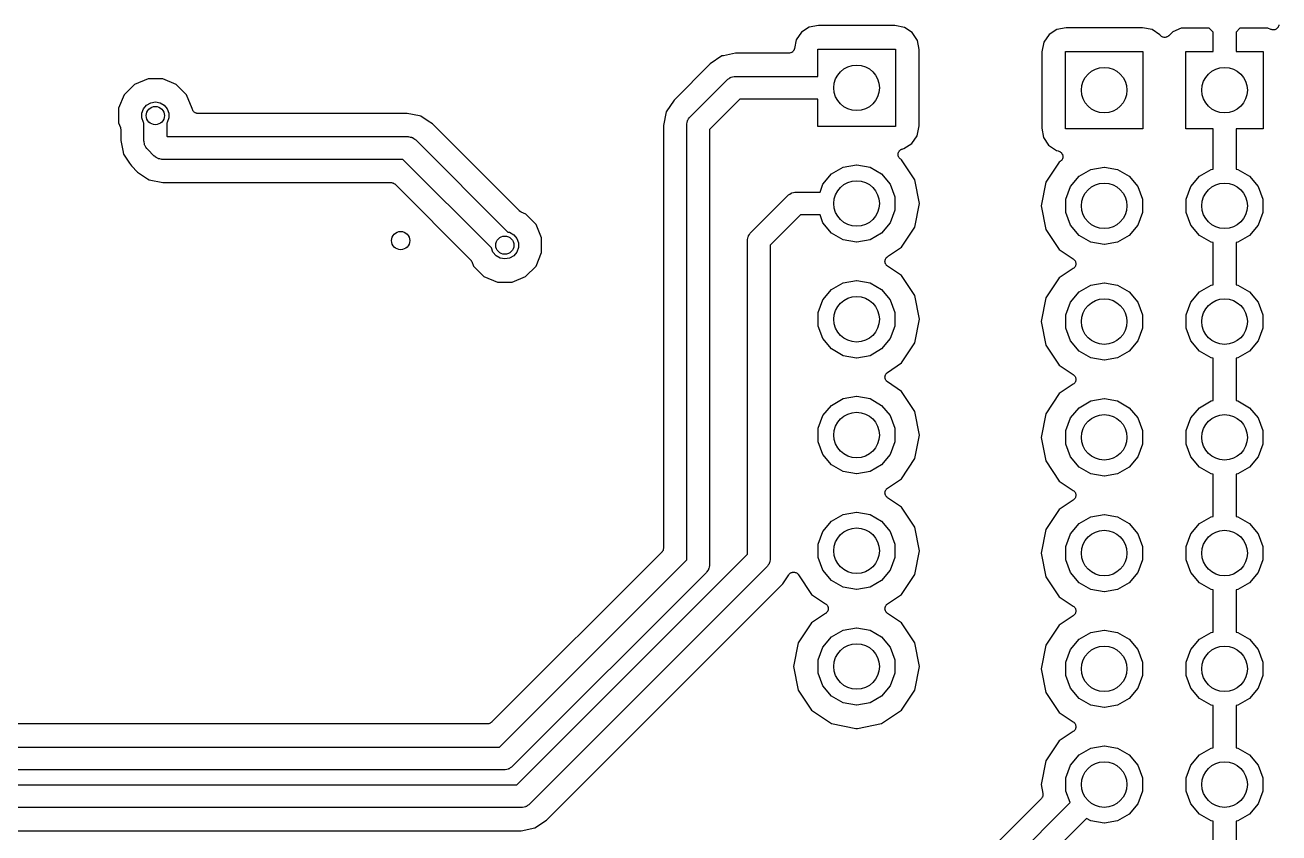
# Model space of a CAD drawing. Extents: x 10 to 287, y -200 to -10.
# Drawn here: x 115.4 to 142.93, y -66.59 to -48.86 of the extents above; entities that cross this region are included whole.
import ezdxf

# ---------------------------------------------------------------- set-up
doc = ezdxf.new("R2010")
doc.units = 0
doc.header["$MEASUREMENT"] = 0
doc.layers.add('BLACK', color=7, linetype='CONTINUOUS')

msp = doc.modelspace()

# ---------------------------------------------------------------- linework, layer by layer
at = {"layer": 'Black'}
for p, q in [((132.617, -48.9083), (132.444, -49.02)), ((132.817, -48.8708), (132.617, -48.9083)), ((134.492, -48.8708), (132.817, -48.8708)), ((134.706, -48.9141), (134.492, -48.8708)), ((134.876, -49.0301), (134.706, -48.9141)), ((138.053, -48.9591), (137.879, -49.0708)), ((138.252, -48.9216), (138.053, -48.9591)), ((139.928, -48.9216), (138.252, -48.9216)), ((140.142, -48.9649), (139.928, -48.9216)), ((140.312, -49.0813), (140.142, -48.9649)), ((140.781, -48.934), (140.594, -49.0113)), ((141.394, -48.934), (140.781, -48.934)), ((141.478, -49.0184), (141.394, -48.934)), ((142.07, -48.934), (141.986, -49.0184)), ((142.683, -48.934), (142.07, -48.934)), ((142.751, -48.9623), (142.683, -48.934)), ((142.765, -48.9653), (142.751, -48.9623)), ((142.778, -48.9701), (142.765, -48.9653)), ((142.786, -48.9701), (142.778, -48.9701)), ((142.794, -48.9719), (142.786, -48.9701)), ((142.808, -48.9701), (142.794, -48.9719)), ((142.822, -48.9701), (142.808, -48.9701)), ((142.83, -48.9672), (142.822, -48.9701)), ((142.838, -48.9661), (142.83, -48.9672)), ((142.85, -48.9597), (142.838, -48.9661)), ((142.863, -48.955), (142.85, -48.9597)), ((142.87, -48.9496), (142.863, -48.955)), ((142.877, -48.9457), (142.87, -48.9496)), ((142.887, -48.9355), (142.877, -48.9457)), ((142.897, -48.9266), (142.887, -48.9355)), ((142.901, -48.9194), (142.897, -48.9266)), ((142.907, -48.9132), (142.901, -48.9194)), ((142.912, -48.9004), (142.907, -48.9132)), ((142.919, -48.8884), (142.912, -48.9004)), ((142.921, -48.8802), (142.919, -48.8884)), ((142.924, -48.8725), (142.921, -48.8802)), ((142.925, -48.8586), (142.924, -48.8725)), ((132.328, -49.1897), (132.289, -49.3814)), ((132.444, -49.02), (132.328, -49.1897)), ((134.988, -49.2037), (134.876, -49.0301)), ((135.025, -49.403), (134.988, -49.2037)), ((137.763, -49.2405), (137.72, -49.4547)), ((137.879, -49.0708), (137.763, -49.2405)), ((140.313, -49.0822), (140.312, -49.0813)), ((140.326, -49.0961), (140.313, -49.0822)), ((140.34, -49.1105), (140.326, -49.0961)), ((140.342, -49.1116), (140.34, -49.1105)), ((140.344, -49.1134), (140.342, -49.1116)), ((140.362, -49.1217), (140.344, -49.1134)), ((140.379, -49.1307), (140.362, -49.1217)), ((140.381, -49.131), (140.379, -49.1307)), ((140.384, -49.132), (140.381, -49.131)), ((140.403, -49.1338), (140.384, -49.132)), ((140.423, -49.1362), (140.403, -49.1338)), ((140.425, -49.1357), (140.423, -49.1362)), ((140.428, -49.1359), (140.425, -49.1357)), ((140.447, -49.1308), (140.428, -49.1359)), ((140.466, -49.1265), (140.447, -49.1308)), ((140.468, -49.1251), (140.466, -49.1265)), ((140.47, -49.1245), (140.468, -49.1251)), ((140.486, -49.1132), (140.47, -49.1245)), ((140.503, -49.1026), (140.486, -49.1132)), ((140.504, -49.1006), (140.503, -49.1026)), ((140.506, -49.0992), (140.504, -49.1006)), ((140.594, -49.0113), (140.506, -49.0992)), ((141.478, -49.442), (141.478, -49.0184)), ((141.986, -49.0184), (141.986, -49.442)), ((130.73, -49.5369), (130.699, -49.5432)), ((131, -49.4832), (130.73, -49.5369)), ((130.73, -49.5369), (130.73, -49.5369)), ((132.164, -49.4832), (131, -49.4832)), ((132.185, -49.4796), (132.164, -49.4832)), ((132.205, -49.4766), (132.185, -49.4796)), ((132.206, -49.4758), (132.205, -49.4766)), ((132.208, -49.4755), (132.206, -49.4758)), ((132.226, -49.4653), (132.208, -49.4755)), ((132.244, -49.4555), (132.226, -49.4653)), ((132.245, -49.4543), (132.244, -49.4555)), ((132.246, -49.4535), (132.245, -49.4543)), ((132.259, -49.4378), (132.246, -49.4535)), ((132.273, -49.4225), (132.259, -49.4378)), ((132.274, -49.4197), (132.273, -49.4209)), ((132.273, -49.4209), (132.273, -49.4225)), ((132.281, -49.4005), (132.274, -49.4197)), ((132.289, -49.3814), (132.281, -49.4005)), ((132.805, -49.9912), (132.805, -49.3912)), ((132.805, -49.3912), (134.505, -49.3912)), ((134.505, -49.3912), (134.505, -51.0912)), ((135.025, -51.0785), (135.025, -49.403)), ((137.72, -49.4547), (137.72, -51.1302)), ((138.24, -51.142), (138.24, -49.442)), ((138.24, -49.442), (139.94, -49.442)), ((139.94, -49.442), (139.94, -51.142)), ((140.882, -51.142), (140.882, -49.442)), ((140.882, -49.442), (141.478, -49.442)), ((141.986, -49.442), (142.582, -49.442)), ((142.582, -49.442), (142.582, -51.142)), ((130.443, -49.7141), (129.648, -50.5092)), ((130.699, -49.5432), (130.443, -49.7141)), ((118.102, -50.0427), (117.805, -50.1654)), ((118.424, -50.0429), (118.102, -50.0427)), ((118.721, -50.1662), (118.424, -50.0429)), ((129.998, -50.8772), (130.811, -50.0644)), ((130.811, -50.0644), (130.82, -50.0581)), ((130.82, -50.0581), (130.827, -50.0497)), ((130.827, -50.0497), (130.855, -50.0334)), ((130.855, -50.0334), (130.882, -50.0146)), ((130.882, -50.0146), (130.893, -50.0118)), ((130.893, -50.0118), (130.902, -50.0063)), ((130.902, -50.0063), (130.934, -50.0006)), ((130.934, -50.0006), (130.966, -49.9922)), ((130.966, -49.9922), (130.977, -49.9931)), ((130.977, -49.9931), (130.988, -49.9912)), ((130.988, -49.9912), (132.805, -49.9912)), ((117.805, -50.1654), (117.578, -50.3925)), ((118.948, -50.3937), (118.721, -50.1662)), ((117.578, -50.3925), (117.455, -50.6894)), ((118.002, -50.7002), (118.069, -50.6201)), ((118.069, -50.6201), (118.159, -50.5678)), ((118.159, -50.5678), (118.262, -50.5497)), ((118.262, -50.5497), (118.365, -50.5678)), ((118.365, -50.5678), (118.456, -50.6201)), ((118.456, -50.6201), (118.523, -50.7002)), ((119.072, -50.6955), (118.948, -50.3937)), ((129.648, -50.5092), (129.477, -50.7649)), ((131.091, -50.4912), (130.425, -51.1576)), ((132.805, -50.4912), (131.091, -50.4912)), ((132.805, -51.0912), (132.805, -50.4912)), ((117.455, -50.6894), (117.454, -51.0108)), ((117.966, -50.7985), (118.002, -50.7002)), ((117.966, -50.9031), (117.966, -50.7985)), ((118.002, -51.0014), (117.966, -50.9031)), ((118.523, -50.7002), (118.559, -50.7985)), ((118.559, -50.9031), (118.523, -51.0014)), ((118.559, -50.7985), (118.559, -50.9031)), ((119.072, -50.6991), (119.072, -50.6955)), ((119.076, -50.7094), (119.072, -50.6991)), ((119.078, -50.7203), (119.076, -50.7094)), ((119.084, -50.73), (119.078, -50.7203)), ((119.088, -50.7405), (119.084, -50.73)), ((119.095, -50.749), (119.088, -50.7405)), ((119.1, -50.7585), (119.095, -50.749)), ((119.109, -50.7657), (119.1, -50.7585)), ((119.116, -50.7743), (119.109, -50.7657)), ((119.125, -50.7798), (119.116, -50.7743)), ((119.134, -50.7869), (119.125, -50.7798)), ((119.144, -50.7908), (119.134, -50.7869)), ((119.154, -50.7963), (119.144, -50.7908)), ((119.165, -50.7983), (119.154, -50.7963)), ((119.175, -50.8021), (119.165, -50.7983)), ((119.187, -50.8021), (119.175, -50.8021)), ((119.198, -50.804), (119.187, -50.8021)), ((123.787, -50.804), (119.198, -50.804)), ((124.057, -50.8577), (123.787, -50.804)), ((124.089, -50.864), (124.057, -50.8577)), ((124.057, -50.8577), (124.057, -50.8577)), ((124.251, -50.9726), (124.089, -50.864)), ((129.477, -50.7649), (129.417, -51.0665)), ((129.967, -50.9216), (129.983, -50.8933)), ((129.983, -50.8933), (129.992, -50.8862)), ((129.992, -50.8862), (129.998, -50.8772)), ((117.454, -51.0108), (117.495, -51.1089)), ((117.495, -51.1089), (117.495, -51.1116)), ((117.495, -51.1116), (117.497, -51.1139)), ((117.497, -51.1139), (117.5, -51.133)), ((117.5, -51.133), (117.504, -51.1519)), ((117.504, -51.1519), (117.504, -51.1547)), ((117.504, -51.1547), (117.504, -51.1574)), ((117.504, -51.1574), (117.504, -51.3971)), ((118.012, -51.0142), (118.002, -51.0014)), ((118.012, -51.4096), (118.012, -51.0142)), ((118.523, -51.0014), (118.512, -51.0142)), ((118.512, -51.0142), (118.512, -51.306)), ((124.344, -51.0349), (124.251, -50.9726)), ((126.252, -52.9428), (124.344, -51.0349)), ((129.417, -51.0665), (129.417, -60.3394)), ((129.925, -51.054), (129.927, -51.0432)), ((129.925, -60.6024), (129.925, -51.054)), ((129.926, -51.0322), (129.934, -51.0007)), ((129.927, -51.0432), (129.926, -51.0322)), ((129.934, -51.0007), (129.94, -50.9685)), ((129.94, -50.9685), (129.946, -50.959)), ((129.946, -50.959), (129.948, -50.9483)), ((129.948, -50.9483), (129.967, -50.9216)), ((130.425, -51.1576), (130.425, -60.706)), ((134.505, -51.0912), (132.805, -51.0912)), ((134.982, -51.2927), (135.025, -51.0785)), ((137.72, -51.1302), (137.757, -51.3295)), ((139.94, -51.142), (138.24, -51.142)), ((141.478, -51.142), (140.882, -51.142)), ((141.478, -52.0262), (141.478, -51.142)), ((142.582, -51.142), (141.986, -51.142)), ((141.986, -51.142), (141.986, -52.0262)), ((117.504, -51.3971), (117.548, -51.6182)), ((118.014, -51.4204), (118.012, -51.4096)), ((118.013, -51.4314), (118.014, -51.4204)), ((118.022, -51.4629), (118.013, -51.4314)), ((118.027, -51.4951), (118.022, -51.4629)), ((118.512, -51.306), (118.518, -51.312)), ((118.518, -51.312), (123.8, -51.312)), ((123.8, -51.312), (123.81, -51.3139)), ((123.81, -51.3139), (123.821, -51.313)), ((123.821, -51.313), (123.853, -51.3214)), ((123.853, -51.3214), (123.885, -51.3271)), ((123.885, -51.3271), (123.895, -51.3326)), ((123.895, -51.3326), (123.905, -51.3354)), ((123.905, -51.3354), (123.932, -51.3542)), ((123.932, -51.3542), (123.96, -51.3705)), ((123.96, -51.3705), (123.967, -51.3789)), ((123.967, -51.3789), (123.976, -51.3852)), ((123.976, -51.3852), (125.997, -53.4057)), ((134.692, -51.5741), (134.866, -51.4624)), ((134.866, -51.4624), (134.982, -51.2927)), ((137.757, -51.3295), (137.869, -51.5031)), ((117.548, -51.6182), (117.548, -51.6182)), ((117.548, -51.6182), (117.564, -51.6987)), ((117.564, -51.6987), (117.694, -51.893)), ((118.033, -51.5046), (118.027, -51.4951)), ((118.036, -51.5153), (118.033, -51.5046)), ((118.055, -51.542), (118.036, -51.5153)), ((118.071, -51.5703), (118.055, -51.542)), ((118.079, -51.5774), (118.071, -51.5703)), ((118.086, -51.5864), (118.079, -51.5774)), ((118.238, -51.7388), (118.086, -51.5864)), ((118.247, -51.7451), (118.238, -51.7388)), ((134.565, -51.7048), (134.566, -51.6999)), ((134.569, -51.7217), (134.565, -51.7048)), ((134.566, -51.695), (134.57, -51.6783)), ((134.566, -51.6999), (134.566, -51.695)), ((134.57, -51.7389), (134.569, -51.7217)), ((134.57, -51.6783), (134.573, -51.6613)), ((134.573, -51.7433), (134.57, -51.7389)), ((134.573, -51.6613), (134.575, -51.657)), ((134.575, -51.657), (134.576, -51.6522)), ((134.576, -51.6522), (134.586, -51.6379)), ((134.586, -51.6379), (134.594, -51.6228)), ((134.594, -51.6228), (134.598, -51.6196)), ((134.598, -51.6196), (134.601, -51.6155)), ((134.601, -51.6155), (134.615, -51.6053)), ((134.615, -51.6053), (134.628, -51.5941)), ((134.628, -51.5941), (134.632, -51.5924)), ((134.632, -51.5924), (134.636, -51.5894)), ((134.636, -51.5894), (134.653, -51.5846)), ((134.653, -51.5846), (134.669, -51.5785)), ((134.669, -51.5785), (134.692, -51.5741)), ((137.869, -51.5031), (138.039, -51.6191)), ((138.039, -51.6191), (138.081, -51.6276)), ((138.081, -51.6276), (138.096, -51.6336)), ((138.096, -51.6336), (138.112, -51.6382)), ((138.112, -51.6382), (138.117, -51.6416)), ((138.117, -51.6416), (138.122, -51.6437)), ((138.122, -51.6437), (138.134, -51.6546)), ((138.134, -51.6546), (138.148, -51.6643)), ((138.148, -51.6643), (138.151, -51.6691)), ((138.151, -51.6691), (138.155, -51.6729)), ((138.155, -51.6729), (138.163, -51.6873)), ((138.163, -51.6873), (138.172, -51.7009)), ((138.172, -51.7009), (138.174, -51.7066)), ((138.174, -51.7066), (138.176, -51.7117)), ((138.176, -51.7117), (138.179, -51.7279)), ((138.179, -51.7279), (138.183, -51.7438)), ((117.694, -51.893), (117.735, -51.9544)), ((117.735, -51.9544), (117.87, -52.0891)), ((118.254, -51.7535), (118.247, -51.7451)), ((118.282, -51.7698), (118.254, -51.7535)), ((118.309, -51.7886), (118.282, -51.7698)), ((118.32, -51.7914), (118.309, -51.7886)), ((118.329, -51.7969), (118.32, -51.7914)), ((118.361, -51.8026), (118.329, -51.7969)), ((118.393, -51.811), (118.361, -51.8026)), ((118.404, -51.8101), (118.393, -51.811)), ((118.415, -51.812), (118.404, -51.8101)), ((123.696, -51.812), (118.415, -51.812)), ((125.639, -53.7553), (123.696, -51.812)), ((133.105, -52.1301), (133.361, -51.9825)), ((133.361, -51.9825), (133.652, -51.9312)), ((133.652, -51.9312), (133.658, -51.9312)), ((133.658, -51.9312), (133.949, -51.9825)), ((133.949, -51.9825), (134.204, -52.1301)), ((134.574, -51.7481), (134.573, -51.7433)), ((134.582, -51.763), (134.574, -51.7481)), ((134.59, -51.7784), (134.582, -51.763)), ((134.593, -51.7819), (134.59, -51.7784)), ((134.596, -51.7861), (134.593, -51.7819)), ((134.609, -51.797), (134.596, -51.7861)), ((134.622, -51.8089), (134.609, -51.797)), ((134.642, -51.8227), (134.622, -51.8089)), ((134.936, -52.2625), (134.642, -51.8227)), ((138.103, -51.8735), (137.809, -52.3133)), ((138.126, -51.8577), (138.103, -51.8735)), ((138.138, -51.8464), (138.126, -51.8577)), ((138.151, -51.8362), (138.138, -51.8464)), ((138.154, -51.8312), (138.151, -51.8362)), ((138.158, -51.8272), (138.154, -51.8312)), ((138.166, -51.8125), (138.158, -51.8272)), ((138.174, -51.7985), (138.166, -51.8125)), ((138.175, -51.7928), (138.174, -51.7985)), ((138.178, -51.7876), (138.175, -51.7928)), ((138.18, -51.7713), (138.178, -51.7876)), ((138.183, -51.7553), (138.18, -51.7713)), ((138.183, -51.7438), (138.182, -51.7496)), ((138.182, -51.7496), (138.183, -51.7553)), ((138.796, -52.0333), (139.087, -51.982)), ((139.087, -51.982), (139.094, -51.982)), ((139.094, -51.982), (139.384, -52.0333)), ((117.87, -52.0891), (118.089, -52.2357)), ((118.089, -52.2357), (118.126, -52.26)), ((118.126, -52.26), (118.427, -52.32)), ((132.915, -52.3562), (133.105, -52.1301)), ((134.204, -52.1301), (134.394, -52.3562)), ((135.039, -52.7812), (134.936, -52.2625)), ((138.351, -52.407), (138.541, -52.1809)), ((138.541, -52.1809), (138.796, -52.0333)), ((139.384, -52.0333), (139.64, -52.1809)), ((139.64, -52.1809), (139.83, -52.407)), ((140.993, -52.407), (141.182, -52.1809)), ((141.182, -52.1809), (141.438, -52.0333)), ((141.438, -52.0333), (141.478, -52.0262)), ((141.986, -52.0262), (142.026, -52.0333)), ((142.026, -52.0333), (142.282, -52.1809)), ((142.282, -52.1809), (142.471, -52.407)), ((118.427, -52.32), (123.433, -52.32)), ((123.433, -52.32), (123.439, -52.321)), ((123.439, -52.321), (123.444, -52.3205)), ((123.444, -52.3205), (123.46, -52.3248)), ((123.46, -52.3248), (123.476, -52.3277)), ((123.476, -52.3277), (123.481, -52.3305)), ((123.481, -52.3305), (123.487, -52.3319)), ((123.487, -52.3319), (123.5, -52.3414)), ((123.5, -52.3414), (123.515, -52.3497)), ((123.515, -52.3497), (123.518, -52.354)), ((123.518, -52.354), (123.523, -52.3572)), ((123.523, -52.3572), (125.18, -54.0146)), ((132.189, -52.5734), (132.216, -52.5546)), ((132.216, -52.5546), (132.226, -52.5518)), ((132.226, -52.5518), (132.236, -52.5463)), ((132.236, -52.5463), (132.268, -52.5406)), ((132.268, -52.5406), (132.3, -52.5322)), ((132.3, -52.5322), (132.31, -52.5331)), ((132.31, -52.5331), (132.321, -52.5312)), ((132.321, -52.5312), (132.852, -52.5312)), ((132.852, -52.5312), (132.915, -52.3562)), ((134.394, -52.3562), (134.495, -52.6336)), ((137.809, -52.3133), (137.706, -52.832)), ((138.25, -52.6844), (138.351, -52.407)), ((139.83, -52.407), (139.931, -52.6844)), ((140.892, -52.6844), (140.993, -52.407)), ((142.471, -52.407), (142.572, -52.6844)), ((131.332, -53.4172), (132.145, -52.6044)), ((132.145, -52.6044), (132.154, -52.5981)), ((132.154, -52.5981), (132.161, -52.5897)), ((132.161, -52.5897), (132.189, -52.5734)), ((134.495, -52.6336), (134.495, -52.9288)), ((134.936, -53.2999), (135.039, -52.7812)), ((137.706, -52.832), (137.809, -53.3507)), ((138.25, -52.9796), (138.25, -52.6844)), ((139.931, -52.6844), (139.931, -52.9796)), ((140.892, -52.9796), (140.892, -52.6844)), ((142.572, -52.6844), (142.572, -52.9796)), ((126.255, -52.9444), (126.252, -52.9428)), ((126.256, -52.9466), (126.255, -52.9444)), ((126.273, -52.957), (126.256, -52.9466)), ((126.289, -52.9681), (126.273, -52.957)), ((126.291, -52.9688), (126.289, -52.9681)), ((126.294, -52.9703), (126.291, -52.9688)), ((126.391, -53.011), (126.294, -52.9703)), ((126.619, -53.2385), (126.391, -53.011)), ((132.425, -53.0312), (131.758, -53.6976)), ((132.852, -53.0312), (132.425, -53.0312)), ((132.915, -53.2062), (132.852, -53.0312)), ((134.495, -52.9288), (134.394, -53.2062)), ((138.351, -53.257), (138.25, -52.9796)), ((139.931, -52.9796), (139.83, -53.257)), ((140.993, -53.257), (140.892, -52.9796)), ((142.572, -52.9796), (142.471, -53.257)), ((126.741, -53.5356), (126.619, -53.2385)), ((133.105, -53.4323), (132.915, -53.2062)), ((134.394, -53.2062), (134.204, -53.4323)), ((134.642, -53.7397), (134.936, -53.2999)), ((137.809, -53.3507), (138.103, -53.7905)), ((138.541, -53.4831), (138.351, -53.257)), ((139.83, -53.257), (139.64, -53.4831)), ((141.182, -53.4831), (140.993, -53.257)), ((142.471, -53.257), (142.282, -53.4831)), ((125.997, -53.4057), (126.036, -53.4126)), ((126.036, -53.4126), (126.127, -53.4649)), ((126.127, -53.4649), (126.194, -53.545)), ((126.194, -53.545), (126.23, -53.6433)), ((126.23, -53.6433), (126.23, -53.7479)), ((126.741, -53.857), (126.741, -53.5356)), ((131.258, -53.594), (131.26, -53.5832)), ((131.258, -60.4754), (131.258, -53.594)), ((131.259, -53.5722), (131.268, -53.5407)), ((131.26, -53.5832), (131.259, -53.5722)), ((131.268, -53.5407), (131.274, -53.5085)), ((131.274, -53.5085), (131.279, -53.499)), ((131.279, -53.499), (131.282, -53.4883)), ((131.282, -53.4883), (131.301, -53.4616)), ((131.301, -53.4616), (131.317, -53.4333)), ((131.317, -53.4333), (131.325, -53.4262)), ((131.325, -53.4262), (131.332, -53.4172)), ((133.361, -53.5799), (133.105, -53.4323)), ((133.652, -53.6312), (133.361, -53.5799)), ((133.658, -53.6312), (133.652, -53.6312)), ((133.949, -53.5799), (133.658, -53.6312)), ((134.204, -53.4323), (133.949, -53.5799)), ((138.796, -53.6307), (138.541, -53.4831)), ((139.087, -53.682), (138.796, -53.6307)), ((139.384, -53.6307), (139.094, -53.682)), ((139.64, -53.4831), (139.384, -53.6307)), ((141.438, -53.6307), (141.182, -53.4831)), ((141.478, -53.6378), (141.438, -53.6307)), ((141.478, -54.5662), (141.478, -53.6378)), ((142.026, -53.6307), (141.986, -53.6378)), ((141.986, -53.6378), (141.986, -54.5662)), ((142.282, -53.4831), (142.026, -53.6307)), ((125.672, -53.8462), (125.639, -53.7553)), ((125.74, -53.9263), (125.672, -53.8462)), ((125.83, -53.9786), (125.74, -53.9263)), ((126.127, -53.9263), (126.036, -53.9786)), ((126.194, -53.8462), (126.127, -53.9263)), ((126.23, -53.7479), (126.194, -53.8462)), ((126.618, -54.1539), (126.741, -53.857)), ((131.758, -53.6976), (131.758, -60.579)), ((134.334, -53.9456), (134.642, -53.7397)), ((138.103, -53.7905), (138.411, -53.9964)), ((139.094, -53.682), (139.087, -53.682)), ((125.18, -54.0146), (125.182, -54.017)), ((125.182, -54.017), (125.184, -54.0187)), ((125.184, -54.0187), (125.195, -54.035)), ((125.195, -54.035), (125.206, -54.0508)), ((125.206, -54.0508), (125.206, -54.0535)), ((125.206, -54.0535), (125.208, -54.0559)), ((125.208, -54.0559), (125.248, -54.1527)), ((125.248, -54.1527), (125.475, -54.3802)), ((125.933, -53.9967), (125.83, -53.9786)), ((126.036, -53.9786), (125.933, -53.9967)), ((126.39, -54.381), (126.618, -54.1539)), ((134.278, -54.0429), (134.281, -54.0294)), ((134.279, -54.0512), (134.278, -54.0429)), ((134.278, -54.0595), (134.279, -54.0512)), ((134.281, -54.073), (134.278, -54.0595)), ((134.281, -54.0294), (134.283, -54.0157)), ((134.283, -54.0867), (134.281, -54.073)), ((134.283, -54.0157), (134.287, -54.0082)), ((134.287, -54.0942), (134.283, -54.0867)), ((134.287, -54.0082), (134.289, -54.0001)), ((134.289, -54.1023), (134.287, -54.0942)), ((134.289, -54.0001), (134.296, -53.9885)), ((134.296, -54.1139), (134.289, -54.1023)), ((134.296, -53.9885), (134.302, -53.9761)), ((134.302, -54.1263), (134.296, -54.1139)), ((134.302, -53.9761), (134.308, -53.9703)), ((134.308, -54.1321), (134.302, -54.1263)), ((134.308, -53.9703), (134.313, -53.9634)), ((134.313, -54.139), (134.308, -54.1321)), ((134.313, -53.9634), (134.324, -53.9552)), ((134.324, -54.1472), (134.313, -54.139)), ((134.324, -53.9552), (134.334, -53.9456)), ((134.334, -54.1568), (134.324, -54.1472)), ((134.642, -54.3627), (134.334, -54.1568)), ((138.411, -54.2076), (138.103, -54.4135)), ((138.411, -53.9964), (138.421, -54.006)), ((138.421, -54.198), (138.411, -54.2076)), ((138.421, -54.006), (138.432, -54.0142)), ((138.432, -54.1898), (138.421, -54.198)), ((138.432, -54.0142), (138.437, -54.0211)), ((138.437, -54.1829), (138.432, -54.1898)), ((138.437, -54.0211), (138.443, -54.0269)), ((138.443, -54.1771), (138.437, -54.1829)), ((138.443, -54.0269), (138.449, -54.0393)), ((138.449, -54.1647), (138.443, -54.1771)), ((138.449, -54.0393), (138.457, -54.0509)), ((138.457, -54.1531), (138.449, -54.1647)), ((138.457, -54.0509), (138.459, -54.059)), ((138.459, -54.145), (138.457, -54.1531)), ((138.459, -54.059), (138.462, -54.0665)), ((138.462, -54.1375), (138.459, -54.145)), ((138.462, -54.0665), (138.464, -54.0802)), ((138.464, -54.1238), (138.462, -54.1375)), ((138.464, -54.0802), (138.467, -54.0937)), ((138.467, -54.1103), (138.464, -54.1238)), ((138.467, -54.0937), (138.466, -54.102)), ((138.466, -54.102), (138.467, -54.1103)), ((125.475, -54.3802), (125.772, -54.5035)), ((126.093, -54.5037), (126.39, -54.381)), ((133.361, -54.5225), (133.652, -54.4712)), ((133.652, -54.4712), (133.658, -54.4712)), ((133.658, -54.4712), (133.949, -54.5225)), ((134.936, -54.8025), (134.642, -54.3627)), ((138.103, -54.4135), (137.809, -54.8533)), ((125.772, -54.5035), (126.093, -54.5037)), ((132.915, -54.8962), (133.105, -54.6701)), ((133.105, -54.6701), (133.361, -54.5225)), ((133.949, -54.5225), (134.204, -54.6701)), ((134.204, -54.6701), (134.394, -54.8962)), ((138.351, -54.947), (138.541, -54.7209)), ((138.541, -54.7209), (138.796, -54.5733)), ((138.796, -54.5733), (139.087, -54.522)), ((139.087, -54.522), (139.094, -54.522)), ((139.094, -54.522), (139.384, -54.5733)), ((139.384, -54.5733), (139.64, -54.7209)), ((139.64, -54.7209), (139.83, -54.947)), ((140.993, -54.947), (141.182, -54.7209)), ((141.182, -54.7209), (141.438, -54.5733)), ((141.438, -54.5733), (141.478, -54.5662)), ((141.986, -54.5662), (142.026, -54.5733)), ((142.026, -54.5733), (142.282, -54.7209)), ((142.282, -54.7209), (142.471, -54.947)), ((132.814, -55.1736), (132.915, -54.8962)), ((134.394, -54.8962), (134.495, -55.1736)), ((135.039, -55.3212), (134.936, -54.8025)), ((137.809, -54.8533), (137.706, -55.372)), ((138.25, -55.2244), (138.351, -54.947)), ((139.83, -54.947), (139.931, -55.2244)), ((140.892, -55.2244), (140.993, -54.947)), ((142.471, -54.947), (142.572, -55.2244)), ((132.814, -55.4688), (132.814, -55.1736)), ((134.495, -55.1736), (134.495, -55.4688)), ((134.936, -55.8399), (135.039, -55.3212)), ((138.25, -55.5196), (138.25, -55.2244)), ((139.931, -55.2244), (139.931, -55.5196)), ((140.892, -55.5196), (140.892, -55.2244)), ((142.572, -55.2244), (142.572, -55.5196)), ((132.915, -55.7462), (132.814, -55.4688)), ((134.495, -55.4688), (134.394, -55.7462)), ((137.706, -55.372), (137.809, -55.8907)), ((138.351, -55.797), (138.25, -55.5196)), ((139.931, -55.5196), (139.83, -55.797)), ((140.993, -55.797), (140.892, -55.5196)), ((142.572, -55.5196), (142.471, -55.797)), ((133.105, -55.9723), (132.915, -55.7462)), ((134.394, -55.7462), (134.204, -55.9723)), ((134.642, -56.2797), (134.936, -55.8399)), ((138.541, -56.0231), (138.351, -55.797)), ((139.83, -55.797), (139.64, -56.0231)), ((141.182, -56.0231), (140.993, -55.797)), ((142.471, -55.797), (142.282, -56.0231)), ((133.361, -56.1199), (133.105, -55.9723)), ((133.652, -56.1712), (133.361, -56.1199)), ((133.949, -56.1199), (133.658, -56.1712)), ((134.204, -55.9723), (133.949, -56.1199)), ((137.809, -55.8907), (138.103, -56.3305)), ((138.796, -56.1707), (138.541, -56.0231)), ((139.64, -56.0231), (139.384, -56.1707)), ((141.438, -56.1707), (141.182, -56.0231)), ((142.282, -56.0231), (142.026, -56.1707)), ((133.658, -56.1712), (133.652, -56.1712)), ((134.334, -56.4856), (134.642, -56.2797)), ((138.103, -56.3305), (138.411, -56.5364)), ((139.087, -56.222), (138.796, -56.1707)), ((139.094, -56.222), (139.087, -56.222)), ((139.384, -56.1707), (139.094, -56.222)), ((141.478, -56.1778), (141.438, -56.1707)), ((141.478, -57.1062), (141.478, -56.1778)), ((142.026, -56.1707), (141.986, -56.1778)), ((141.986, -56.1778), (141.986, -57.1062)), ((134.278, -56.5829), (134.281, -56.5694)), ((134.279, -56.5912), (134.278, -56.5829)), ((134.278, -56.5995), (134.279, -56.5912)), ((134.281, -56.613), (134.278, -56.5995)), ((134.281, -56.5694), (134.283, -56.5557)), ((134.283, -56.6267), (134.281, -56.613)), ((134.283, -56.5557), (134.287, -56.5482)), ((134.287, -56.6342), (134.283, -56.6267)), ((134.287, -56.5482), (134.289, -56.5401)), ((134.289, -56.6423), (134.287, -56.6342)), ((134.289, -56.5401), (134.296, -56.5285)), ((134.296, -56.6539), (134.289, -56.6423)), ((134.296, -56.5285), (134.302, -56.5161)), ((134.302, -56.6663), (134.296, -56.6539)), ((134.302, -56.5161), (134.308, -56.5103)), ((134.308, -56.6721), (134.302, -56.6663)), ((134.308, -56.5103), (134.313, -56.5034)), ((134.313, -56.679), (134.308, -56.6721)), ((134.313, -56.5034), (134.324, -56.4952)), ((134.324, -56.6872), (134.313, -56.679)), ((134.324, -56.4952), (134.334, -56.4856)), ((134.334, -56.6968), (134.324, -56.6872)), ((134.642, -56.9027), (134.334, -56.6968)), ((138.411, -56.5364), (138.421, -56.546)), ((138.421, -56.546), (138.432, -56.5542)), ((138.432, -56.5542), (138.437, -56.5611)), ((138.437, -56.5611), (138.443, -56.5669)), ((138.443, -56.5669), (138.449, -56.5793)), ((138.449, -56.5793), (138.457, -56.5909)), ((138.457, -56.6931), (138.449, -56.7047)), ((138.457, -56.5909), (138.459, -56.599)), ((138.459, -56.685), (138.457, -56.6931)), ((138.459, -56.599), (138.462, -56.6065)), ((138.462, -56.6775), (138.459, -56.685)), ((138.462, -56.6065), (138.464, -56.6202)), ((138.464, -56.6638), (138.462, -56.6775)), ((138.464, -56.6202), (138.467, -56.6337)), ((138.467, -56.6503), (138.464, -56.6638)), ((138.467, -56.6337), (138.466, -56.642)), ((138.466, -56.642), (138.467, -56.6503)), ((134.936, -57.3425), (134.642, -56.9027)), ((138.103, -56.9535), (137.809, -57.3933)), ((138.411, -56.7476), (138.103, -56.9535)), ((138.421, -56.738), (138.411, -56.7476)), ((138.432, -56.7298), (138.421, -56.738)), ((138.437, -56.7229), (138.432, -56.7298)), ((138.443, -56.7171), (138.437, -56.7229)), ((138.449, -56.7047), (138.443, -56.7171)), ((132.915, -57.4362), (133.105, -57.2101)), ((133.105, -57.2101), (133.361, -57.0625)), ((133.361, -57.0625), (133.652, -57.0112)), ((133.652, -57.0112), (133.658, -57.0112)), ((133.658, -57.0112), (133.949, -57.0625)), ((133.949, -57.0625), (134.204, -57.2101)), ((134.204, -57.2101), (134.394, -57.4362)), ((138.541, -57.2609), (138.796, -57.1133)), ((138.796, -57.1133), (139.087, -57.062)), ((139.087, -57.062), (139.094, -57.062)), ((139.094, -57.062), (139.384, -57.1133)), ((139.384, -57.1133), (139.64, -57.2609)), ((141.182, -57.2609), (141.438, -57.1133)), ((141.438, -57.1133), (141.478, -57.1062)), ((141.986, -57.1062), (142.026, -57.1133)), ((142.026, -57.1133), (142.282, -57.2609)), ((132.814, -57.7136), (132.915, -57.4362)), ((134.394, -57.4362), (134.495, -57.7136)), ((135.039, -57.8612), (134.936, -57.3425)), ((137.809, -57.3933), (137.706, -57.912)), ((138.25, -57.7644), (138.351, -57.487)), ((138.351, -57.487), (138.541, -57.2609)), ((139.64, -57.2609), (139.83, -57.487)), ((139.83, -57.487), (139.931, -57.7644)), ((140.892, -57.7644), (140.993, -57.487)), ((140.993, -57.487), (141.182, -57.2609)), ((142.282, -57.2609), (142.471, -57.487)), ((142.471, -57.487), (142.572, -57.7644)), ((132.814, -58.0088), (132.814, -57.7136)), ((134.495, -57.7136), (134.495, -58.0088)), ((138.25, -58.0596), (138.25, -57.7644)), ((139.931, -57.7644), (139.931, -58.0596)), ((140.892, -58.0596), (140.892, -57.7644)), ((142.572, -57.7644), (142.572, -58.0596)), ((132.915, -58.2862), (132.814, -58.0088)), ((134.495, -58.0088), (134.394, -58.2862)), ((134.936, -58.3799), (135.039, -57.8612)), ((137.706, -57.912), (137.809, -58.4307)), ((138.351, -58.337), (138.25, -58.0596)), ((139.931, -58.0596), (139.83, -58.337)), ((140.993, -58.337), (140.892, -58.0596)), ((142.572, -58.0596), (142.471, -58.337)), ((133.105, -58.5123), (132.915, -58.2862)), ((134.394, -58.2862), (134.204, -58.5123)), ((138.541, -58.5631), (138.351, -58.337)), ((139.83, -58.337), (139.64, -58.5631)), ((141.182, -58.5631), (140.993, -58.337)), ((142.471, -58.337), (142.282, -58.5631)), ((133.361, -58.6599), (133.105, -58.5123)), ((134.204, -58.5123), (133.949, -58.6599)), ((134.642, -58.8197), (134.936, -58.3799)), ((137.809, -58.4307), (138.103, -58.8705)), ((138.796, -58.7107), (138.541, -58.5631)), ((139.64, -58.5631), (139.384, -58.7107)), ((141.438, -58.7107), (141.182, -58.5631)), ((142.282, -58.5631), (142.026, -58.7107)), ((133.652, -58.7112), (133.361, -58.6599)), ((133.658, -58.7112), (133.652, -58.7112)), ((133.949, -58.6599), (133.658, -58.7112)), ((134.334, -59.0256), (134.642, -58.8197)), ((138.103, -58.8705), (138.411, -59.0764)), ((139.087, -58.762), (138.796, -58.7107)), ((139.094, -58.762), (139.087, -58.762)), ((139.384, -58.7107), (139.094, -58.762)), ((141.478, -58.7178), (141.438, -58.7107)), ((141.478, -59.6462), (141.478, -58.7178)), ((142.026, -58.7107), (141.986, -58.7178)), ((141.986, -58.7178), (141.986, -59.6462)), ((134.278, -59.1229), (134.281, -59.1094)), ((134.279, -59.1312), (134.278, -59.1229)), ((134.278, -59.1395), (134.279, -59.1312)), ((134.281, -59.153), (134.278, -59.1395)), ((134.281, -59.1094), (134.283, -59.0957)), ((134.283, -59.1667), (134.281, -59.153)), ((134.283, -59.0957), (134.287, -59.0882)), ((134.287, -59.1742), (134.283, -59.1667)), ((134.287, -59.0882), (134.289, -59.0801)), ((134.289, -59.1823), (134.287, -59.1742)), ((134.289, -59.0801), (134.296, -59.0685)), ((134.296, -59.0685), (134.302, -59.0561)), ((134.302, -59.0561), (134.308, -59.0503)), ((134.308, -59.0503), (134.313, -59.0434)), ((134.313, -59.0434), (134.324, -59.0352)), ((134.324, -59.0352), (134.334, -59.0256)), ((138.411, -59.0764), (138.421, -59.086)), ((138.421, -59.086), (138.432, -59.0942)), ((138.432, -59.0942), (138.437, -59.1011)), ((138.437, -59.1011), (138.443, -59.1069)), ((138.443, -59.1069), (138.449, -59.1193)), ((138.449, -59.1193), (138.457, -59.1309)), ((138.457, -59.1309), (138.459, -59.139)), ((138.459, -59.139), (138.462, -59.1465)), ((138.462, -59.1465), (138.464, -59.1602)), ((138.464, -59.1602), (138.467, -59.1737)), ((138.467, -59.1737), (138.466, -59.182)), ((134.296, -59.1939), (134.289, -59.1823)), ((134.302, -59.2063), (134.296, -59.1939)), ((134.308, -59.2121), (134.302, -59.2063)), ((134.313, -59.219), (134.308, -59.2121)), ((134.324, -59.2272), (134.313, -59.219)), ((134.334, -59.2368), (134.324, -59.2272)), ((134.642, -59.4427), (134.334, -59.2368)), ((134.936, -59.8825), (134.642, -59.4427)), ((138.411, -59.2876), (138.103, -59.4935)), ((138.421, -59.278), (138.411, -59.2876)), ((138.432, -59.2698), (138.421, -59.278)), ((138.437, -59.2629), (138.432, -59.2698)), ((138.443, -59.2571), (138.437, -59.2629)), ((138.449, -59.2447), (138.443, -59.2571)), ((138.457, -59.2331), (138.449, -59.2447)), ((138.459, -59.225), (138.457, -59.2331)), ((138.462, -59.2175), (138.459, -59.225)), ((138.464, -59.2038), (138.462, -59.2175)), ((138.467, -59.1903), (138.464, -59.2038)), ((138.466, -59.182), (138.467, -59.1903)), ((133.105, -59.7501), (133.361, -59.6025)), ((133.361, -59.6025), (133.652, -59.5512)), ((133.652, -59.5512), (133.658, -59.5512)), ((133.658, -59.5512), (133.949, -59.6025)), ((133.949, -59.6025), (134.204, -59.7501)), ((138.103, -59.4935), (137.809, -59.9333)), ((138.541, -59.8009), (138.796, -59.6533)), ((138.796, -59.6533), (139.087, -59.602)), ((139.087, -59.602), (139.094, -59.602)), ((139.094, -59.602), (139.384, -59.6533)), ((139.384, -59.6533), (139.64, -59.8009)), ((141.182, -59.8009), (141.438, -59.6533)), ((141.438, -59.6533), (141.478, -59.6462)), ((141.986, -59.6462), (142.026, -59.6533)), ((142.026, -59.6533), (142.282, -59.8009)), ((132.814, -60.2536), (132.915, -59.9762)), ((132.915, -59.9762), (133.105, -59.7501)), ((134.204, -59.7501), (134.394, -59.9762)), ((134.394, -59.9762), (134.495, -60.2536)), ((135.039, -60.4012), (134.936, -59.8825)), ((137.809, -59.9333), (137.706, -60.452)), ((138.351, -60.027), (138.541, -59.8009)), ((139.64, -59.8009), (139.83, -60.027)), ((140.993, -60.027), (141.182, -59.8009)), ((142.282, -59.8009), (142.471, -60.027)), ((132.814, -60.5488), (132.814, -60.2536)), ((134.495, -60.2536), (134.495, -60.5488)), ((138.25, -60.3044), (138.351, -60.027)), ((139.83, -60.027), (139.931, -60.3044)), ((140.892, -60.3044), (140.993, -60.027)), ((142.471, -60.027), (142.572, -60.3044)), ((129.38, -60.4292), (125.644, -64.1653)), ((126.198, -65.536), (131.258, -60.4754)), ((129.383, -60.4246), (129.38, -60.4292)), ((129.387, -60.4211), (129.383, -60.4246)), ((129.396, -60.4067), (129.387, -60.4211)), ((129.405, -60.3931), (129.396, -60.4067)), ((129.407, -60.3877), (129.405, -60.3931)), ((129.409, -60.3829), (129.407, -60.3877)), ((129.412, -60.3665), (129.409, -60.3829)), ((129.417, -60.3505), (129.412, -60.3665)), ((129.417, -60.3394), (129.416, -60.3449)), ((129.416, -60.3449), (129.417, -60.3505)), ((132.915, -60.8262), (132.814, -60.5488)), ((134.495, -60.5488), (134.394, -60.8262)), ((134.936, -60.9199), (135.039, -60.4012)), ((137.706, -60.452), (137.809, -60.9707)), ((138.25, -60.5996), (138.25, -60.3044)), ((139.931, -60.3044), (139.931, -60.5996)), ((140.892, -60.5996), (140.892, -60.3044)), ((142.572, -60.3044), (142.572, -60.5996)), ((125.817, -64.7105), (129.925, -60.6024)), ((131.685, -60.7558), (126.478, -65.9628)), ((130.402, -60.8117), (130.383, -60.8384)), ((130.404, -60.801), (130.402, -60.8117)), ((130.41, -60.7915), (130.404, -60.801)), ((130.416, -60.7593), (130.41, -60.7915)), ((130.424, -60.7278), (130.416, -60.7593)), ((130.425, -60.706), (130.423, -60.7168)), ((130.423, -60.7168), (130.424, -60.7278)), ((131.692, -60.7468), (131.685, -60.7558)), ((131.7, -60.7397), (131.692, -60.7468)), ((131.716, -60.7114), (131.7, -60.7397)), ((131.735, -60.6847), (131.716, -60.7114)), ((131.738, -60.674), (131.735, -60.6847)), ((131.743, -60.6645), (131.738, -60.674)), ((131.749, -60.6323), (131.743, -60.6645)), ((131.758, -60.6008), (131.749, -60.6323)), ((131.758, -60.579), (131.757, -60.5898)), ((131.757, -60.5898), (131.758, -60.6008)), ((138.351, -60.877), (138.25, -60.5996)), ((139.931, -60.5996), (139.83, -60.877)), ((140.993, -60.877), (140.892, -60.5996)), ((142.572, -60.5996), (142.471, -60.877)), ((130.352, -60.8828), (126.097, -65.1373)), ((130.358, -60.8738), (130.352, -60.8828)), ((130.367, -60.8667), (130.358, -60.8738)), ((130.383, -60.8384), (130.367, -60.8667)), ((132.036, -61.1238), (132.167, -60.9272)), ((132.167, -60.9272), (132.177, -60.9172)), ((132.177, -60.9172), (132.185, -60.906)), ((132.185, -60.906), (132.192, -60.9014)), ((132.192, -60.9014), (132.198, -60.8953)), ((132.198, -60.8953), (132.21, -60.8892)), ((132.21, -60.8892), (132.221, -60.8815)), ((132.221, -60.8815), (132.23, -60.8795)), ((132.23, -60.8795), (132.237, -60.8758)), ((132.237, -60.8758), (132.251, -60.8743)), ((132.251, -60.8743), (132.264, -60.871)), ((132.264, -60.871), (132.273, -60.8719)), ((132.273, -60.8719), (132.281, -60.871)), ((132.281, -60.871), (132.294, -60.8743)), ((132.294, -60.8743), (132.308, -60.8758)), ((132.308, -60.8758), (132.316, -60.8795)), ((132.316, -60.8795), (132.324, -60.8815)), ((132.324, -60.8815), (132.335, -60.8892)), ((132.335, -60.8892), (132.348, -60.8953)), ((132.348, -60.8953), (132.354, -60.9014)), ((132.354, -60.9014), (132.36, -60.906)), ((132.36, -60.906), (132.369, -60.9172)), ((132.369, -60.9172), (132.378, -60.9272)), ((132.378, -60.9272), (132.667, -61.3597)), ((133.105, -61.0523), (132.915, -60.8262)), ((133.361, -61.1999), (133.105, -61.0523)), ((134.204, -61.0523), (133.949, -61.1999)), ((134.394, -60.8262), (134.204, -61.0523)), ((134.642, -61.3597), (134.936, -60.9199)), ((137.809, -60.9707), (138.103, -61.4105)), ((138.541, -61.1031), (138.351, -60.877)), ((139.83, -60.877), (139.64, -61.1031)), ((141.182, -61.1031), (140.993, -60.877)), ((142.471, -60.877), (142.282, -61.1031)), ((126.846, -66.3131), (132.036, -61.1238)), ((132.667, -61.3597), (132.975, -61.5656)), ((133.652, -61.2512), (133.361, -61.1999)), ((133.658, -61.2512), (133.652, -61.2512)), ((133.949, -61.1999), (133.658, -61.2512)), ((134.334, -61.5656), (134.642, -61.3597)), ((138.796, -61.2507), (138.541, -61.1031)), ((139.087, -61.302), (138.796, -61.2507)), ((139.094, -61.302), (139.087, -61.302)), ((139.384, -61.2507), (139.094, -61.302)), ((139.64, -61.1031), (139.384, -61.2507)), ((141.438, -61.2507), (141.182, -61.1031)), ((141.478, -61.2578), (141.438, -61.2507)), ((141.478, -62.1862), (141.478, -61.2578)), ((142.026, -61.2507), (141.986, -61.2578)), ((141.986, -61.2578), (141.986, -62.1862)), ((142.282, -61.1031), (142.026, -61.2507)), ((132.975, -61.5656), (132.985, -61.5752)), ((132.985, -61.5752), (132.997, -61.5834)), ((132.997, -61.5834), (133.001, -61.5903)), ((133.001, -61.5903), (133.007, -61.5961)), ((133.007, -61.5961), (133.013, -61.6085)), ((133.013, -61.6085), (133.021, -61.6201)), ((133.021, -61.6201), (133.023, -61.6282)), ((133.023, -61.6282), (133.027, -61.6357)), ((133.027, -61.6357), (133.028, -61.6494)), ((133.028, -61.6494), (133.032, -61.6629)), ((134.278, -61.6629), (134.281, -61.6494)), ((134.281, -61.6494), (134.283, -61.6357)), ((134.283, -61.6357), (134.287, -61.6282)), ((134.287, -61.6282), (134.289, -61.6201)), ((134.289, -61.6201), (134.296, -61.6085)), ((134.296, -61.6085), (134.302, -61.5961)), ((134.302, -61.5961), (134.308, -61.5903)), ((134.308, -61.5903), (134.313, -61.5834)), ((134.313, -61.5834), (134.324, -61.5752)), ((134.324, -61.5752), (134.334, -61.5656)), ((138.103, -61.4105), (138.411, -61.6164)), ((138.411, -61.6164), (138.421, -61.626)), ((138.421, -61.626), (138.432, -61.6342)), ((138.432, -61.6342), (138.437, -61.6411)), ((138.437, -61.6411), (138.443, -61.6469)), ((138.443, -61.6469), (138.449, -61.6593)), ((132.975, -61.7768), (132.667, -61.9827)), ((132.985, -61.7672), (132.975, -61.7768)), ((132.997, -61.759), (132.985, -61.7672)), ((133.001, -61.7521), (132.997, -61.759)), ((133.007, -61.7463), (133.001, -61.7521)), ((133.013, -61.7339), (133.007, -61.7463)), ((133.021, -61.7223), (133.013, -61.7339)), ((133.023, -61.7142), (133.021, -61.7223)), ((133.027, -61.7067), (133.023, -61.7142)), ((133.028, -61.693), (133.027, -61.7067)), ((133.032, -61.6795), (133.028, -61.693)), ((133.032, -61.6629), (133.031, -61.6712)), ((133.031, -61.6712), (133.032, -61.6795)), ((134.279, -61.6712), (134.278, -61.6629)), ((134.278, -61.6795), (134.279, -61.6712)), ((134.281, -61.693), (134.278, -61.6795)), ((134.283, -61.7067), (134.281, -61.693)), ((134.287, -61.7142), (134.283, -61.7067)), ((134.289, -61.7223), (134.287, -61.7142)), ((134.296, -61.7339), (134.289, -61.7223)), ((134.302, -61.7463), (134.296, -61.7339)), ((134.308, -61.7521), (134.302, -61.7463)), ((134.313, -61.759), (134.308, -61.7521)), ((134.324, -61.7672), (134.313, -61.759)), ((134.334, -61.7768), (134.324, -61.7672)), ((134.642, -61.9827), (134.334, -61.7768)), ((138.411, -61.8276), (138.103, -62.0335)), ((138.421, -61.818), (138.411, -61.8276)), ((138.432, -61.8098), (138.421, -61.818)), ((138.437, -61.8029), (138.432, -61.8098)), ((138.443, -61.7971), (138.437, -61.8029)), ((138.449, -61.7847), (138.443, -61.7971)), ((138.449, -61.6593), (138.457, -61.6709)), ((138.457, -61.7731), (138.449, -61.7847)), ((138.457, -61.6709), (138.459, -61.679)), ((138.459, -61.765), (138.457, -61.7731)), ((138.459, -61.679), (138.462, -61.6865)), ((138.462, -61.7575), (138.459, -61.765)), ((138.462, -61.6865), (138.464, -61.7002)), ((138.464, -61.7438), (138.462, -61.7575)), ((138.464, -61.7002), (138.467, -61.7137)), ((138.467, -61.7303), (138.464, -61.7438)), ((138.467, -61.7137), (138.466, -61.722)), ((138.466, -61.722), (138.467, -61.7303)), ((132.667, -61.9827), (132.373, -62.4225)), ((133.105, -62.2901), (133.361, -62.1425)), ((133.361, -62.1425), (133.652, -62.0912)), ((133.652, -62.0912), (133.658, -62.0912)), ((133.658, -62.0912), (133.949, -62.1425)), ((133.949, -62.1425), (134.204, -62.2901)), ((134.936, -62.4225), (134.642, -61.9827)), ((138.103, -62.0335), (137.809, -62.4733)), ((138.541, -62.3409), (138.796, -62.1933)), ((138.796, -62.1933), (139.087, -62.142)), ((139.087, -62.142), (139.094, -62.142)), ((139.094, -62.142), (139.384, -62.1933)), ((139.384, -62.1933), (139.64, -62.3409)), ((141.182, -62.3409), (141.438, -62.1933)), ((141.438, -62.1933), (141.478, -62.1862)), ((141.986, -62.1862), (142.026, -62.1933)), ((142.026, -62.1933), (142.282, -62.3409)), ((132.373, -62.4225), (132.27, -62.9412)), ((132.915, -62.5162), (133.105, -62.2901)), ((134.204, -62.2901), (134.394, -62.5162)), ((135.039, -62.9412), (134.936, -62.4225)), ((137.809, -62.4733), (137.706, -62.992)), ((138.351, -62.567), (138.541, -62.3409)), ((139.64, -62.3409), (139.83, -62.567)), ((140.993, -62.567), (141.182, -62.3409)), ((142.282, -62.3409), (142.471, -62.567)), ((132.814, -62.7936), (132.915, -62.5162)), ((134.394, -62.5162), (134.495, -62.7936)), ((138.25, -62.8444), (138.351, -62.567)), ((139.83, -62.567), (139.931, -62.8444)), ((140.892, -62.8444), (140.993, -62.567)), ((142.471, -62.567), (142.572, -62.8444)), ((132.27, -62.9412), (132.373, -63.4599)), ((132.814, -63.0888), (132.814, -62.7936)), ((134.495, -62.7936), (134.495, -63.0888)), ((134.936, -63.4599), (135.039, -62.9412)), ((137.706, -62.992), (137.809, -63.5107)), ((138.25, -63.1396), (138.25, -62.8444)), ((139.931, -62.8444), (139.931, -63.1396)), ((140.892, -63.1396), (140.892, -62.8444)), ((142.572, -62.8444), (142.572, -63.1396)), ((132.915, -63.3662), (132.814, -63.0888)), ((134.495, -63.0888), (134.394, -63.3662)), ((138.351, -63.417), (138.25, -63.1396)), ((139.931, -63.1396), (139.83, -63.417)), ((140.993, -63.417), (140.892, -63.1396)), ((142.572, -63.1396), (142.471, -63.417)), ((132.373, -63.4599), (132.667, -63.8997)), ((133.105, -63.5923), (132.915, -63.3662)), ((134.394, -63.3662), (134.204, -63.5923)), ((134.642, -63.8997), (134.936, -63.4599)), ((137.809, -63.5107), (138.103, -63.9505)), ((138.541, -63.6431), (138.351, -63.417)), ((139.83, -63.417), (139.64, -63.6431)), ((141.182, -63.6431), (140.993, -63.417)), ((142.471, -63.417), (142.282, -63.6431)), ((133.361, -63.7399), (133.105, -63.5923)), ((133.652, -63.7912), (133.361, -63.7399)), ((133.658, -63.7912), (133.652, -63.7912)), ((133.949, -63.7399), (133.658, -63.7912)), ((134.204, -63.5923), (133.949, -63.7399)), ((138.796, -63.7907), (138.541, -63.6431)), ((139.087, -63.842), (138.796, -63.7907)), ((139.094, -63.842), (139.087, -63.842)), ((139.384, -63.7907), (139.094, -63.842)), ((139.64, -63.6431), (139.384, -63.7907)), ((141.438, -63.7907), (141.182, -63.6431)), ((141.478, -63.7978), (141.438, -63.7907)), ((141.478, -64.7262), (141.478, -63.7978)), ((142.026, -63.7907), (141.986, -63.7978)), ((141.986, -63.7978), (141.986, -64.7262)), ((142.282, -63.6431), (142.026, -63.7907)), ((132.667, -63.8997), (133.107, -64.1935)), ((134.203, -64.1935), (134.642, -63.8997)), ((138.103, -63.9505), (138.411, -64.1564)), ((125.554, -64.2025), (107.113, -64.2025)), ((125.559, -64.2015), (125.554, -64.2025)), ((125.565, -64.202), (125.559, -64.2015)), ((125.581, -64.1977), (125.565, -64.202)), ((125.597, -64.1948), (125.581, -64.1977)), ((125.602, -64.192), (125.597, -64.1948)), ((125.608, -64.1906), (125.602, -64.192)), ((125.621, -64.1811), (125.608, -64.1906)), ((125.636, -64.1728), (125.621, -64.1811)), ((125.639, -64.1685), (125.636, -64.1728)), ((125.644, -64.1653), (125.639, -64.1685)), ((133.107, -64.1935), (133.638, -64.2992)), ((133.638, -64.2992), (133.671, -64.2992)), ((133.671, -64.2992), (134.203, -64.1935)), ((138.411, -64.3676), (138.103, -64.5735)), ((138.411, -64.1564), (138.421, -64.166)), ((138.421, -64.358), (138.411, -64.3676)), ((138.421, -64.166), (138.432, -64.1742)), ((138.432, -64.3498), (138.421, -64.358)), ((138.432, -64.1742), (138.437, -64.1811)), ((138.437, -64.3429), (138.432, -64.3498)), ((138.437, -64.1811), (138.443, -64.1869)), ((138.443, -64.3371), (138.437, -64.3429)), ((138.443, -64.1869), (138.449, -64.1993)), ((138.449, -64.3247), (138.443, -64.3371)), ((138.449, -64.1993), (138.457, -64.2109)), ((138.457, -64.3131), (138.449, -64.3247)), ((138.457, -64.2109), (138.459, -64.219)), ((138.459, -64.305), (138.457, -64.3131)), ((138.459, -64.219), (138.462, -64.2265)), ((138.462, -64.2975), (138.459, -64.305)), ((138.462, -64.2265), (138.464, -64.2402)), ((138.464, -64.2838), (138.462, -64.2975)), ((138.464, -64.2402), (138.467, -64.2537)), ((138.467, -64.2703), (138.464, -64.2838)), ((138.467, -64.2537), (138.466, -64.262)), ((138.466, -64.262), (138.467, -64.2703)), ((138.103, -64.5735), (137.809, -65.0133)), ((106.954, -64.7105), (125.817, -64.7105)), ((138.351, -65.107), (138.541, -64.8809)), ((138.541, -64.8809), (138.796, -64.7333)), ((138.796, -64.7333), (139.087, -64.682)), ((139.087, -64.682), (139.094, -64.682)), ((139.094, -64.682), (139.384, -64.7333)), ((139.384, -64.7333), (139.64, -64.8809)), ((139.64, -64.8809), (139.83, -65.107)), ((140.993, -65.107), (141.182, -64.8809)), ((141.182, -64.8809), (141.438, -64.7333)), ((141.438, -64.7333), (141.478, -64.7262)), ((141.986, -64.7262), (142.026, -64.7333)), ((142.026, -64.7333), (142.282, -64.8809)), ((142.282, -64.8809), (142.471, -65.107)), ((125.92, -65.2105), (106.89, -65.2105)), ((125.931, -65.2086), (125.92, -65.2105)), ((125.942, -65.2095), (125.931, -65.2086)), ((125.974, -65.2011), (125.942, -65.2095)), ((126.006, -65.1954), (125.974, -65.2011)), ((126.016, -65.1899), (126.006, -65.1954)), ((126.026, -65.1871), (126.016, -65.1899)), ((126.053, -65.1683), (126.026, -65.1871)), ((126.081, -65.152), (126.053, -65.1683)), ((126.088, -65.1436), (126.081, -65.152)), ((126.097, -65.1373), (126.088, -65.1436)), ((137.809, -65.0133), (137.706, -65.532)), ((138.25, -65.3844), (138.351, -65.107)), ((139.83, -65.107), (139.931, -65.3844)), ((140.892, -65.3844), (140.993, -65.107)), ((142.471, -65.107), (142.572, -65.3844)), ((138.25, -65.6796), (138.25, -65.3844)), ((139.931, -65.3844), (139.931, -65.6796)), ((140.892, -65.6796), (140.892, -65.3844)), ((142.572, -65.3844), (142.572, -65.6796)), ((107.734, -65.536), (126.198, -65.536)), ((137.706, -65.532), (137.744, -65.7262)), ((137.745, -65.7703), (137.74, -65.7873)), ((137.744, -65.7262), (137.745, -65.7441)), ((137.745, -65.7441), (137.746, -65.762)), ((137.746, -65.762), (137.745, -65.7661)), ((137.745, -65.7661), (137.745, -65.7703)), ((138.341, -65.9283), (138.25, -65.6796)), ((139.931, -65.6796), (139.83, -65.957)), ((140.993, -65.957), (140.892, -65.6796)), ((142.572, -65.6796), (142.471, -65.957)), ((126.301, -66.036), (107.71, -66.036)), ((126.312, -66.0341), (126.301, -66.036)), ((126.323, -66.035), (126.312, -66.0341)), ((126.355, -66.0266), (126.323, -66.035)), ((126.387, -66.0209), (126.355, -66.0266)), ((126.397, -66.0154), (126.387, -66.0209)), ((126.407, -66.0126), (126.397, -66.0154)), ((126.434, -65.9938), (126.407, -66.0126)), ((126.462, -65.9775), (126.434, -65.9938)), ((126.469, -65.9691), (126.462, -65.9775)), ((126.478, -65.9628), (126.469, -65.9691)), ((137.71, -65.8408), (136.442, -67.1081)), ((136.793, -67.4761), (138.341, -65.9283)), ((137.72, -65.8261), (137.71, -65.8408)), ((137.731, -65.812), (137.72, -65.8261)), ((137.733, -65.8081), (137.731, -65.812)), ((137.735, -65.8046), (137.733, -65.8081)), ((137.74, -65.7873), (137.735, -65.8046)), ((139.83, -65.957), (139.64, -66.1831)), ((141.182, -66.1831), (140.993, -65.957)), ((142.471, -65.957), (142.282, -66.1831)), ((126.591, -66.484), (126.846, -66.3131)), ((138.701, -66.2754), (137.219, -67.7565)), ((138.796, -66.3307), (138.701, -66.2754)), ((139.64, -66.1831), (139.384, -66.3307)), ((141.438, -66.3307), (141.182, -66.1831)), ((142.282, -66.1831), (142.026, -66.3307)), ((107.852, -66.544), (126.289, -66.544)), ((126.289, -66.544), (126.591, -66.484)), ((139.087, -66.382), (138.796, -66.3307)), ((139.094, -66.382), (139.087, -66.382)), ((139.384, -66.3307), (139.094, -66.382)), ((141.478, -66.3378), (141.438, -66.3307)), ((141.478, -67.2662), (141.478, -66.3378)), ((142.026, -66.3307), (141.986, -66.3378)), ((141.986, -66.3378), (141.986, -67.2662))]:
    msp.add_line(p, q, dxfattribs=at)
for centre, radius in [((133.655, -50.2412), 0.5), ((139.09, -50.292), 0.5), ((141.732, -50.292), 0.5), ((118.262, -50.8508), 0.2), ((133.655, -52.7812), 0.5), ((139.09, -52.832), 0.5), ((141.732, -52.832), 0.5), ((123.647, -53.594), 0.2), ((125.933, -53.6956), 0.2), ((133.655, -55.3212), 0.5), ((139.09, -55.372), 0.5), ((141.732, -55.372), 0.5), ((133.655, -57.8612), 0.5), ((139.09, -57.912), 0.5), ((141.732, -57.912), 0.5), ((133.655, -60.4012), 0.5), ((139.09, -60.452), 0.5), ((141.732, -60.452), 0.5), ((133.655, -62.9412), 0.5), ((139.09, -62.992), 0.5), ((141.732, -62.992), 0.5), ((139.09, -65.532), 0.5), ((141.732, -65.532), 0.5)]:
    msp.add_circle(centre, radius, dxfattribs=at)

doc.saveas('drawing.dxf')
